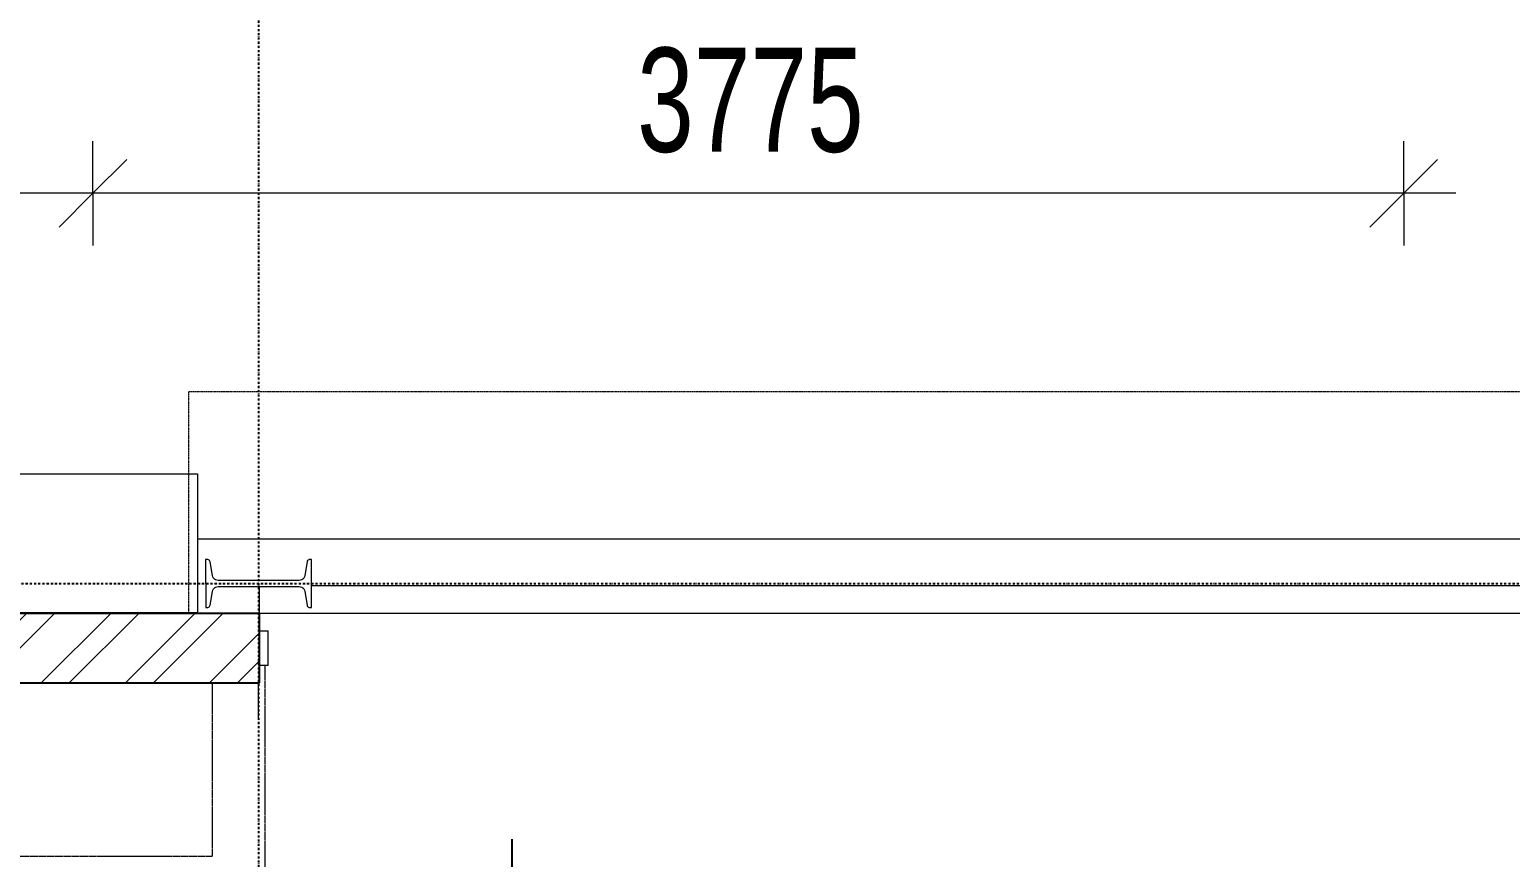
# Model space of a CAD drawing. Header units: millimetres. Extents: x 2179 to 44859, y 3478 to 159868.
# Drawn here: x 21410 to 25676, y 124911 to 127296 of the extents above; entities that cross this region are included whole.
import ezdxf

# ---------------------------------------------------------------- set-up
doc = ezdxf.new("R2010")
doc.units = ezdxf.units.MM
for name, pattern in [('1_Čerchovaná 1_0mm', [2.4, 1.2, -0.6, 0, -0.6]), ('1_Čerchovaná 6_0mm', [12, 6, -3, 0, -3]), ('3_Čárkovaná 1_0mm', [2, 1, -1])]:
    doc.linetypes.add(name, pattern=pattern)
for name, color, linetype, lineweight in [('A-ANNO-DIMS', 7, 'Continuous', 9), ('A-ANNO-DIMS-150', 7, 'Continuous', 9), ('A-DETL-MBND', 7, '3_Čárkovaná 1_0mm', 9), ('A-DOOR', 7, 'Continuous', 9), ('A-DOOR-HDLN', 7, '1_Čerchovaná 1_0mm', 18), ('A-FLOR', 7, 'Continuous', 9), ('A-FLOR-LEVL', 7, 'Continuous', 9), ('A-WALL', 7, 'Continuous', 9), ('A-WALL-1', 7, 'Continuous', 25), ('G-ANNO-DIMS-1', 7, 'Continuous', 25), ('S-COLS', 7, 'Continuous', 9)]:
    doc.layers.add(name, color=color, linetype=linetype, lineweight=lineweight)
doc.layers.add('A-WALL-PATT-1', color=9, linetype='Continuous', lineweight=9, true_color=0x808080)
doc.layers.add('S-GRID-1', color=9, linetype='1_Čerchovaná 6_0mm', lineweight=25, true_color=0x808080)
doc.styles.add('Arial_1', font='arial.ttf', dxfattribs={"width": 0.7, "height": 300})
doc.dimstyles.new('Vnitřní_-_průhledné', dxfattribs={"dimscale": 304.8, "dimtxt": 306.07782, "dimasz": 0.639764, "dimexe": 0.492126, "dimexo": 0.0625, "dimgap": 0.098425, "dimtad": 1, "dimdec": 0, "dimrnd": 5, "dimzin": 0, "dimdsep": 46, "dimtxsty": 'Arial_1', "dimblk1": 'OBLIQUE', "dimblk2": 'OBLIQUE', "dimsah": 1, "dimcen": 0.09, "dimdle": 0.492126, "dimazin": 0, "dimtfac": 1, "dimtdec": 4, "dimtix": 1, "dimtmove": 0, "dimatfit": 3, "dimfxl": 0.492126, "dimfxlon": 1, "dimtvp": 1, "dimtolj": 1, "dimtzin": 0, "dimarcsym": 2})
doc.dimstyles.new('Vnitřní_-_průhledné_1', dxfattribs={"dimscale": 304.8, "dimtxt": 306.07782, "dimasz": 0.639764, "dimexe": 0.492126, "dimexo": 0.0625, "dimgap": 0.098425, "dimtad": 1, "dimdec": 0, "dimrnd": 5, "dimzin": 0, "dimdsep": 46, "dimtxsty": 'Arial_1', "dimblk1": 'OBLIQUE', "dimblk2": 'OBLIQUE', "dimsah": 1, "dimcen": 0.09, "dimdle": 0.492126, "dimazin": 0, "dimtfac": 1, "dimtdec": 4, "dimtix": 1, "dimtmove": 2, "dimatfit": 3, "dimfxl": 0.492126, "dimfxlon": 1, "dimtvp": 1, "dimtolj": 1, "dimtzin": 0, "dimarcsym": 2})

# ---------------------------------------------------------------- blocks, each defined once
blk = doc.blocks.new('M_S profily_ sloup - 388383-1NP _ stroje - KOTVÍCÍ BODY')
at = {"layer": 'S-COLS'}
for p, q in [((222356.6, 13083.3), (222285, 12964.1)), ((222349.1, 13033.1), (222364, 13070.7)), ((222360.5, 13080.9), (222356.6, 13083.3)), ((222555.9, 12892.5), (222356.1, 13012.6)), ((222299.5, 12963.5), (222325.8, 12994.3)), ((222347.1, 12997.7), (222546.9, 12877.6)), ((222285, 12964.1), (222288.9, 12961.8)), ((222546.4, 12807), (222618, 12926.1)), ((222603.4, 12926.7), (222577.2, 12896)), ((222618, 12926.1), (222614.1, 12928.5)), ((222553.9, 12857.2), (222539, 12819.6)), ((222542.5, 12809.3), (222546.4, 12807))]:
    blk.add_line(p, q, dxfattribs=at)
at = {"layer": 'S-COLS', "flags": 128}
for points in [[(222364, 13070.7), (222364.5, 13072.6), (222364.5, 13074.5), (222364.1, 13076.4), (222363.3, 13078.2), (222362, 13079.7), (222360.5, 13080.9)], [(222356.1, 13012.6), (222353, 13015), (222350.5, 13018.1), (222348.8, 13021.6), (222348, 13025.4), (222348.1, 13029.3), (222349.1, 13033.1)], [(222325.8, 12994.3), (222328.6, 12996.9), (222332, 12998.8), (222335.8, 12999.9), (222339.7, 13000.1), (222343.5, 12999.3), (222347.1, 12997.7)], [(222288.9, 12961.8), (222290.7, 12961), (222292.6, 12960.6), (222294.5, 12960.7), (222296.4, 12961.2), (222298.1, 12962.2), (222299.5, 12963.5)], [(222614.1, 12928.5), (222612.3, 12929.3), (222610.4, 12929.6), (222608.4, 12929.6), (222606.6, 12929), (222604.9, 12928.1), (222603.4, 12926.7)], [(222577.2, 12896), (222574.3, 12893.3), (222570.9, 12891.4), (222567.2, 12890.3), (222563.3, 12890.2), (222559.5, 12890.9), (222555.9, 12892.5)], [(222546.9, 12877.6), (222550, 12875.2), (222552.5, 12872.2), (222554.1, 12868.6), (222555, 12864.8), (222554.9, 12860.9), (222553.9, 12857.2)], [(222539, 12819.6), (222538.5, 12817.7), (222538.5, 12815.7), (222538.9, 12813.8), (222539.7, 12812.1), (222540.9, 12810.5), (222542.5, 12809.3)]]:
    blk.add_lwpolyline(points, dxfattribs=at)
blk = doc.blocks.new('M_Vrata_ výsuvná_ sekční - 3000X4000 MM-V7-1NP _ stroje - KOTVÍCÍ BODY')
at = {"layer": 'A-DOOR'}
for p, q in [((-2000, 100), (-2000, 177.3)), ((-1850, 180), (1844.2, 180)), ((2000, 100), (-2000, 100))]:
    blk.add_line(p, q, dxfattribs=at)
at = {"layer": 'A-DOOR-HDLN'}
for p, q in [((-2203.2, 100), (-2203.2, 738.8)), ((-2203.2, 738.8), (2203.2, 738.8))]:
    blk.add_line(p, q, dxfattribs=at)
blk = doc.blocks.new('DIMBLOCK67-1NP _ stroje - KOTVÍCÍ BODY')
at = {"layer": 'A-ANNO-DIMS-150'}
for p, q in [((21592.4, 126824.7), (21592.4, 126974.7)), ((25368.4, 126824.7), (25368.4, 126974.7)), ((25518.4, 126824.7), (21592.4, 126824.7)), ((21592.4, 126824.7), (21592.4, 126674.7)), ((25368.4, 126824.7), (25368.4, 126674.7))]:
    blk.add_line(p, q, dxfattribs=at)
at = {"layer": 'A-ANNO-DIMS-150', "lineweight": 18}
for p, q in [((21592.4, 126824.7), (21689.9, 126922.2)), ((25368.4, 126824.7), (25465.9, 126922.2)), ((21592.4, 126824.7), (21494.9, 126727.2)), ((25368.4, 126824.7), (25270.9, 126727.2))]:
    blk.add_line(p, q, dxfattribs=at)
at = {"layer": 'A-ANNO-DIMS-150', "color": 0, "insert": (23160.2, 127244.2), "char_height": 300, "width": 768.491, "attachment_point": 1, "line_spacing_factor": 0.941778, "style": 'Arial_1'}
blk.add_mtext('3775', dxfattribs=at)
blk = doc.blocks.new('_Oblique')
at = {"color": 0, "linetype": 'ByBlock', "lineweight": -2}
blk.add_line((-0.5, -0.5), (0.5, 0.5), dxfattribs=at)
blk = doc.blocks.new('DIMBLOCK68-1NP _ stroje - KOTVÍCÍ BODY')
at = {"layer": 'A-ANNO-DIMS-150'}
for p, q in [((19447.3, 126824.7), (19447.3, 126974.7)), ((21592.4, 126824.7), (21592.4, 126974.7)), ((21592.4, 126824.7), (19297.3, 126824.7)), ((19447.3, 126824.7), (19447.3, 126674.7)), ((21592.4, 126824.7), (21592.4, 126674.7))]:
    blk.add_line(p, q, dxfattribs=at)
at = {"layer": 'A-ANNO-DIMS-150', "lineweight": 18}
for p, q in [((19447.3, 126824.7), (19544.8, 126922.2)), ((21592.4, 126824.7), (21689.9, 126922.2)), ((19447.3, 126824.7), (19349.8, 126727.2)), ((21592.4, 126824.7), (21494.9, 126727.2))]:
    blk.add_line(p, q, dxfattribs=at)
at = {"layer": 'A-ANNO-DIMS-150', "color": 0, "insert": (20501.5, 127244.2), "char_height": 300, "width": 768.491, "attachment_point": 1, "line_spacing_factor": 0.941778, "style": 'Arial_1'}
blk.add_mtext('2145', dxfattribs=at)

msp = doc.modelspace()

# ---------------------------------------------------------------- hatches: boundary and pattern name
at = {"layer": 'A-WALL-PATT-1'}
h = msp.add_hatch(dxfattribs=at)
h.set_pattern_fill('FP_4', color=256, angle=76.0104, style=0, pattern_type=2)
h.set_pattern_definition([(45.00036, (-161918.41, 0), (-121.23422, 121.2327), []), (45.00036, (-161837.59, 0.0005), (-121.23422, 121.2327), [])])
h.paths.add_polyline_path([(35077.3, 125414.4), (38215.8, 125414.4), (38215.8, 125614.4), (35077.3, 125614.4), (35077.3, 125474.7)])
h.paths.add_polyline_path([(22072.3, 125414.4), (22072.3, 125614.4), (19523.8, 125614.4), (19523.8, 125610.4), (19510.3, 125610.4), (19510.3, 125614.4), (19137.3, 125614.4), (19137.3, 125610.4), (19123.8, 125610.4), (19123.8, 125414.4), (21839, 125414.4)])
h.paths.add_polyline_path([(26188.3, 125414.4), (31077.3, 125414.4), (31077.3, 125614.4), (26072.3, 125614.4), (26072.3, 125414.4)])

# ---------------------------------------------------------------- linework, layer by layer
at = {"layer": 'A-DETL-MBND'}
for p, q in [((22087.3, 125464.4), (22087.3, 124764.4)), ((21937.3, 124914.4), (21937.3, 125414.4)), ((18397.3, 124914.4), (21937.3, 124914.4))]:
    msp.add_line(p, q, dxfattribs=at)
at = {"layer": 'A-FLOR'}
msp.add_line((21893.8, 125829), (26237.3, 125829), dxfattribs=at)
at = {"layer": 'A-FLOR-LEVL'}
for p, q in [((22072.3, 125616.7), (22069.8, 125616.7)), ((22069.8, 125614.2), (22069.8, 125616.7)), ((22069.8, 125307.4), (22069.8, 125414.4))]:
    msp.add_line(p, q, dxfattribs=at)
at = {"layer": 'A-WALL'}
for p, q in [((19447.3, 126015.9), (21893.8, 126015.9)), ((21893.8, 126015.9), (21893.8, 125615.9)), ((21893.8, 125615.9), (19523.8, 125615.9)), ((22072.3, 125564.4), (22097.3, 125564.4)), ((22097.3, 125464.4), (22097.3, 125564.4)), ((22097.3, 125464.4), (22072.3, 125464.4))]:
    msp.add_line(p, q, dxfattribs=at)
at = {"layer": 'A-WALL-1'}
for p, q in [((22072.3, 125614.4), (19523.8, 125614.4)), ((22072.3, 125414.4), (22072.3, 125614.4)), ((18923.8, 125414.4), (22072.3, 125414.4))]:
    msp.add_line(p, q, dxfattribs=at)
at = {"layer": 'G-ANNO-DIMS-1'}
msp.add_line((22799.1, 124964), (22799.1, 123464), dxfattribs=at)
at = {"layer": 'S-GRID-1'}
for p, q in [((22069.8, 158068.3), (22069.8, 120650.8)), ((15251.9, 125700.4), (41989.2, 125700.4))]:
    msp.add_line(p, q, dxfattribs=at)

# ---------------------------------------------------------------- block references
at = {"layer": 'A-DOOR-HDLN'}
msp.add_blockref('M_Vrata_ výsuvná_ sekční - 3000X4000 MM-V7-1NP _ stroje - KOTVÍCÍ BODY', (24072.3, 125514.4), dxfattribs=at)
at = {"layer": 'S-COLS', "rotation": 31.01035950519297}
msp.add_blockref('M_S profily_ sloup - 388383-1NP _ stroje - KOTVÍCÍ BODY', (-161918.4, 0), dxfattribs=at)

# ---------------------------------------------------------------- dimensions: what is measured, and where the dimension line sits
at = {"layer": 'A-ANNO-DIMS'}
dim = msp.add_linear_dim(base=(19447.3, 126824.7), p1=(21592.4, 126974.7), p2=(19447.3, 126674.7), dimstyle='Vnitřní_-_průhledné_1', override={"dimpost": '<>', "dimfxl": 2166.014525}, dxfattribs=at)
dim.commit()
dim.dimension.update_dxf_attribs({"geometry": 'DIMBLOCK68-1NP _ stroje - KOTVÍCÍ BODY', "text_midpoint": (20885.8, 127044.2), "dimtype": 160, "text_rotation": 360})
dim = msp.add_linear_dim(base=(21592.4, 126824.7), p1=(25368.4, 126974.7), p2=(21592.4, 126974.7), dimstyle='Vnitřní_-_průhledné', override={"dimpost": '<>', "dimfxl": 3776}, dxfattribs=at)
dim.commit()
dim.dimension.update_dxf_attribs({"geometry": 'DIMBLOCK67-1NP _ stroje - KOTVÍCÍ BODY', "text_midpoint": (23480.4, 127008)})

doc.saveas('drawing.dxf')
